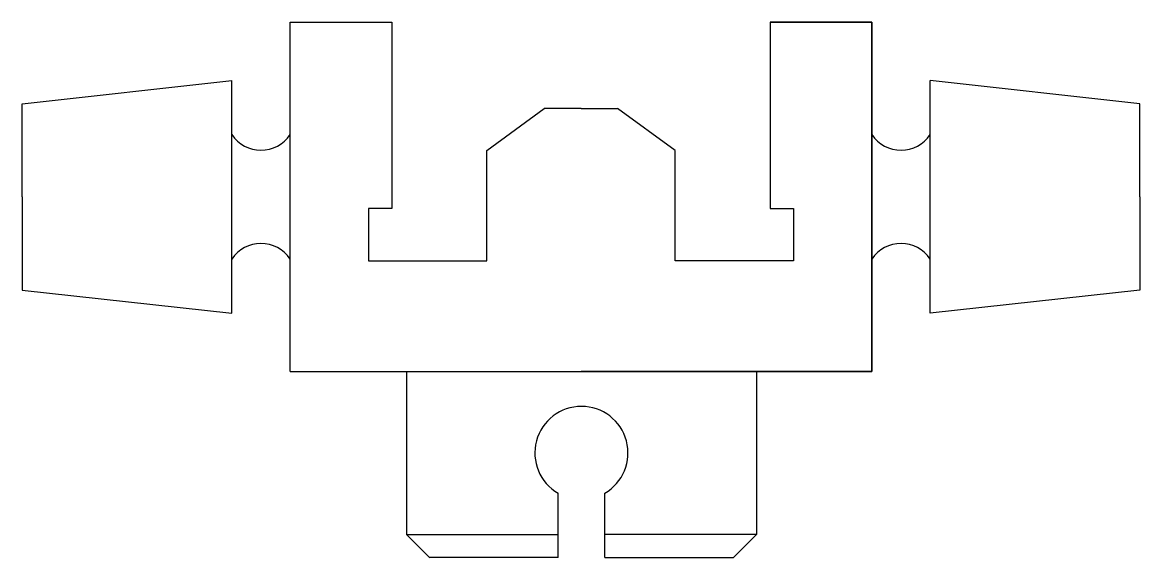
# Model space of a CAD drawing. Header units: centimetres. Extents: x 83 to 213, y 25 to 87.
import ezdxf

# ---------------------------------------------------------------- set-up
doc = ezdxf.new("R2010")
doc.units = ezdxf.units.CM
for name, color, linetype in [('Cale de trecere', 6, 'Continuous'), ('Corp principal', 1, 'Continuous'), ('Partea inferioara', 5, 'Continuous'), ('Trapez', 3, 'Continuous')]:
    doc.layers.add(name, color=color, linetype=linetype)

msp = doc.modelspace()

# ---------------------------------------------------------------- linework, layer by layer
for p, q in [((113.9, 87.43), (125.77, 87.43)), ((169.88, 87.43), (181.76, 87.43)), ((181.76, 87.43), (169.88, 87.43)), ((82.68, 67.07), (82.68, 77.93)), ((212.98, 67.07), (212.98, 77.93)), ((82.68, 67.07), (82.68, 56.21)), ((212.98, 67.07), (212.98, 56.21))]:
    msp.add_line(p, q)
at = {"layer": 'Cale de trecere'}
for centre, start, end in [((110.51, 76.59), 213.5573, 326.4427), ((185.15, 76.59), 213.5573, 326.4427), ((110.51, 57.57), 33.5573, 146.4427), ((185.15, 57.57), 33.5573, 146.4427)]:
    msp.add_arc(centre, 4.07, start, end, dxfattribs=at)
at = {"layer": 'Corp principal'}
for p, q in [((113.9, 46.71), (113.9, 87.43)), ((113.9, 87.43), (125.77, 87.43)), ((125.77, 87.43), (125.77, 65.71)), ((181.76, 87.43), (169.88, 87.43)), ((169.88, 87.43), (169.88, 65.71)), ((181.76, 87.43), (181.76, 46.71)), ((181.76, 46.71), (181.76, 87.43)), ((136.84, 72.5), (143.55, 77.38)), ((147.83, 77.38), (143.55, 77.38)), ((147.83, 77.38), (152.1, 77.38)), ((158.82, 72.5), (152.1, 77.38)), ((136.84, 59.6), (136.84, 72.5)), ((136.84, 59.6), (136.84, 72.5)), ((158.82, 59.6), (158.82, 72.5)), ((158.82, 59.6), (158.82, 72.5)), ((125.77, 65.71), (123.06, 65.71)), ((123.06, 65.71), (123.06, 59.6)), ((169.88, 65.71), (172.6, 65.71)), ((172.6, 65.71), (172.6, 59.6)), ((123.06, 59.6), (125.77, 59.6)), ((123.06, 59.6), (134.26, 59.6)), ((123.06, 59.6), (136.84, 59.6)), ((125.77, 59.6), (136.84, 59.6)), ((169.88, 59.6), (158.82, 59.6)), ((172.6, 59.6), (158.82, 59.6)), ((172.6, 59.6), (161.4, 59.6)), ((172.6, 59.6), (169.88, 59.6)), ((113.9, 46.71), (181.76, 46.71)), ((113.9, 46.71), (147.83, 46.71)), ((181.76, 46.71), (147.83, 46.71))]:
    msp.add_line(p, q, dxfattribs=at)
at = {"layer": 'Partea inferioara'}
for p, q in [((127.47, 46.71), (127.47, 27.71)), ((168.3, 46.71), (168.3, 27.71)), ((145.17, 25), (145.17, 32.51)), ((150.6, 25), (150.6, 32.51)), ((130.19, 24.99), (127.47, 27.71)), ((127.47, 27.71), (145.17, 27.71)), ((168.3, 27.71), (150.6, 27.71)), ((165.58, 24.99), (168.3, 27.71)), ((145.17, 25), (130.18, 25)), ((150.6, 25), (165.59, 25))]:
    msp.add_line(p, q, dxfattribs=at)
msp.add_arc((147.88, 37.21), 5.43, 300, 240, dxfattribs=at)
msp.add_arc((147.88, 37.21), 5.43, 300, 240, dxfattribs=at)
at = {"layer": 'Trapez'}
for p, q in [((82.68, 77.93), (107.11, 80.64)), ((107.11, 53.5), (107.11, 80.64)), ((188.55, 53.5), (188.55, 80.64)), ((212.98, 77.93), (188.55, 80.64)), ((82.68, 67.07), (82.68, 77.93)), ((212.98, 67.07), (212.98, 77.93)), ((82.68, 67.07), (82.68, 56.21)), ((107.11, 53.5), (107.11, 67.07)), ((188.55, 53.5), (188.55, 67.07)), ((212.98, 67.07), (212.98, 56.21)), ((107.11, 53.5), (107.11, 57.57)), ((188.55, 53.5), (188.55, 57.57)), ((82.68, 56.21), (107.11, 53.5)), ((212.98, 56.21), (188.55, 53.5))]:
    msp.add_line(p, q, dxfattribs=at)

doc.saveas('drawing.dxf')
